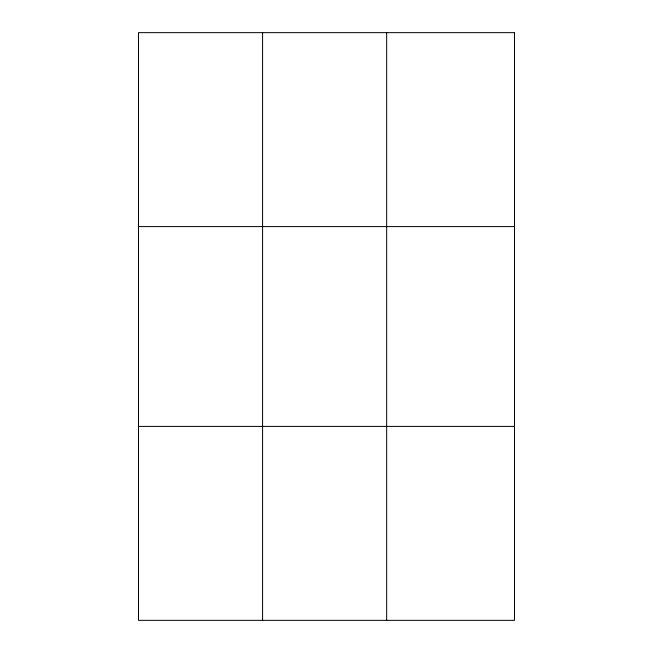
<?xml version="1.0" encoding="UTF-8"?>
<svg xmlns="http://www.w3.org/2000/svg" width="653" height="653" viewBox="0 0 653 653"><rect width="100%" height="100%" fill="white"/><g stroke="black" fill="none" stroke-linecap="round" stroke-linejoin="round"><path stroke-width="0.98" d="M262.579 32.65L262.579 620.35M386.666 32.65L386.666 620.35M138.493 226.591L514.507 226.591M138.493 426.409L514.507 426.409M514.507 32.65L514.507 620.35L138.493 620.35L138.493 32.65L514.507 32.65"/></g></svg>
